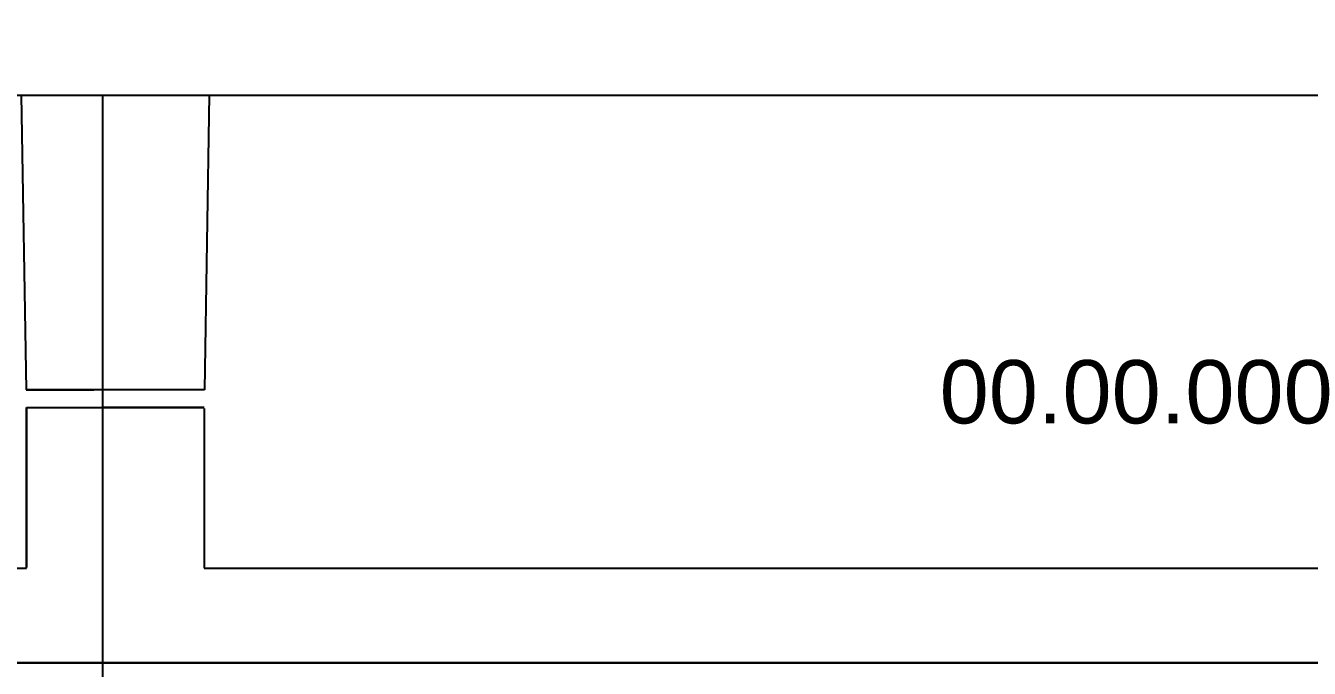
# Model space of a CAD drawing. Header units: millimetres. Extents: x -174 to 283928, y 1291 to 21053.
# Drawn here: x 9684 to 9734.8, y 20563.5 to 20588.9 of the extents above; entities that cross this region are included whole.
import ezdxf
from ezdxf.enums import TextEntityAlignment as Align

# ---------------------------------------------------------------- set-up
doc = ezdxf.new("R2010")
doc.units = ezdxf.units.MM
doc.styles.get("Standard").update_dxf_attribs({"font": 'arial.ttf'})

# ---------------------------------------------------------------- blocks, each defined once
blk = doc.blocks.new('ZDI-DLI_ENVOLVENTE')
for p, q in [((0, 45), (80, 45)), ((0, -45), (0, 45)), ((80, 45), (80, -45))]:
    blk.add_line(p, q)
at = {"lineweight": 25}
for p, q in [((4.215, 45), (4.022, 33.363)), ((76.779, 45), (76.982, 33.363)), ((4.022, 33.363), (0, 33.363)), ((76.982, 33.363), (79.654, 33.363)), ((80, 33.363), (76.982, 33.363)), ((4.01, 32.623), (4.01, 26.352)), ((4.01, 32.623), (4.01, 26.314)), ((76.986, 32.656), (80, 32.656)), ((76.986, 26.314), (76.986, 32.656)), ((76.986, 32.623), (76.986, 26.352)), ((77.023, 32.656), (79.654, 32.656)), ((4.01, 26.314), (76.986, 26.314)), ((4.017, 26.326), (4.061, 26.314)), ((4.061, 26.314), (76.935, 26.314))]:
    blk.add_line(p, q, dxfattribs=at)
for points in [[(4.011, 32.656), (4.011, 32.656), (0, 32.656), (0, 32.656)], [(0, 32.656), (0, 32.656), (4.011, 32.656), (4.011, 32.656)], [(80, 22.57), (80, 22.57), (0, 22.57), (0, 22.57)], [(0, 22.57), (0, 22.57), (80, 22.57), (80, 22.57)]]:
    blk.add_open_spline(points, degree=3, dxfattribs=at)
blk = doc.blocks.new('ZDI-DLI_ATT_DEF')
blk.add_wipeout([(0, 45), (80, 45), (80, -45), (0, -45)])
blk.add_blockref('ZDI-DLI_ENVOLVENTE', (0, 0))
at = {"color": 3, "flags": 2}
blk.add_attdef('REFERENCE', text='', height=2.5, dxfattribs=at).set_placement((40.498, 35.586), align=Align.CENTER)
at = {"color": 3}
blk.add_attdef('PHYSICAL_ADD.', text='', height=2.5, dxfattribs=at).set_placement((40.85, 32.03), align=Align.CENTER)

msp = doc.modelspace()

# ---------------------------------------------------------------- linework, layer by layer
at = {"layer": 'Defpoints', "color": 6}
msp.add_lwpolyline([(10161.853, 20584.172), (9321.853, 20584.172), (9321.853, 20614.172), (10161.853, 20614.172)], close=True, dxfattribs=at)

# ---------------------------------------------------------------- next in the draw order: block references
ref = msp.add_blockref('ZDI-DLI_ATT_DEF', (9687.087, 20541.172))
ref.add_attrib('PHYSICAL_ADD.', '00.00.000', dxfattribs={"color": 3, "height": 2.5}).set_placement((9727.937, 20573.202), align=Align.CENTER)

# ---------------------------------------------------------------- next in the draw order: block references
msp.add_blockref('ZDI-DLI_ATT_DEF', (9607.087, 20541.172))

doc.saveas('drawing.dxf')
